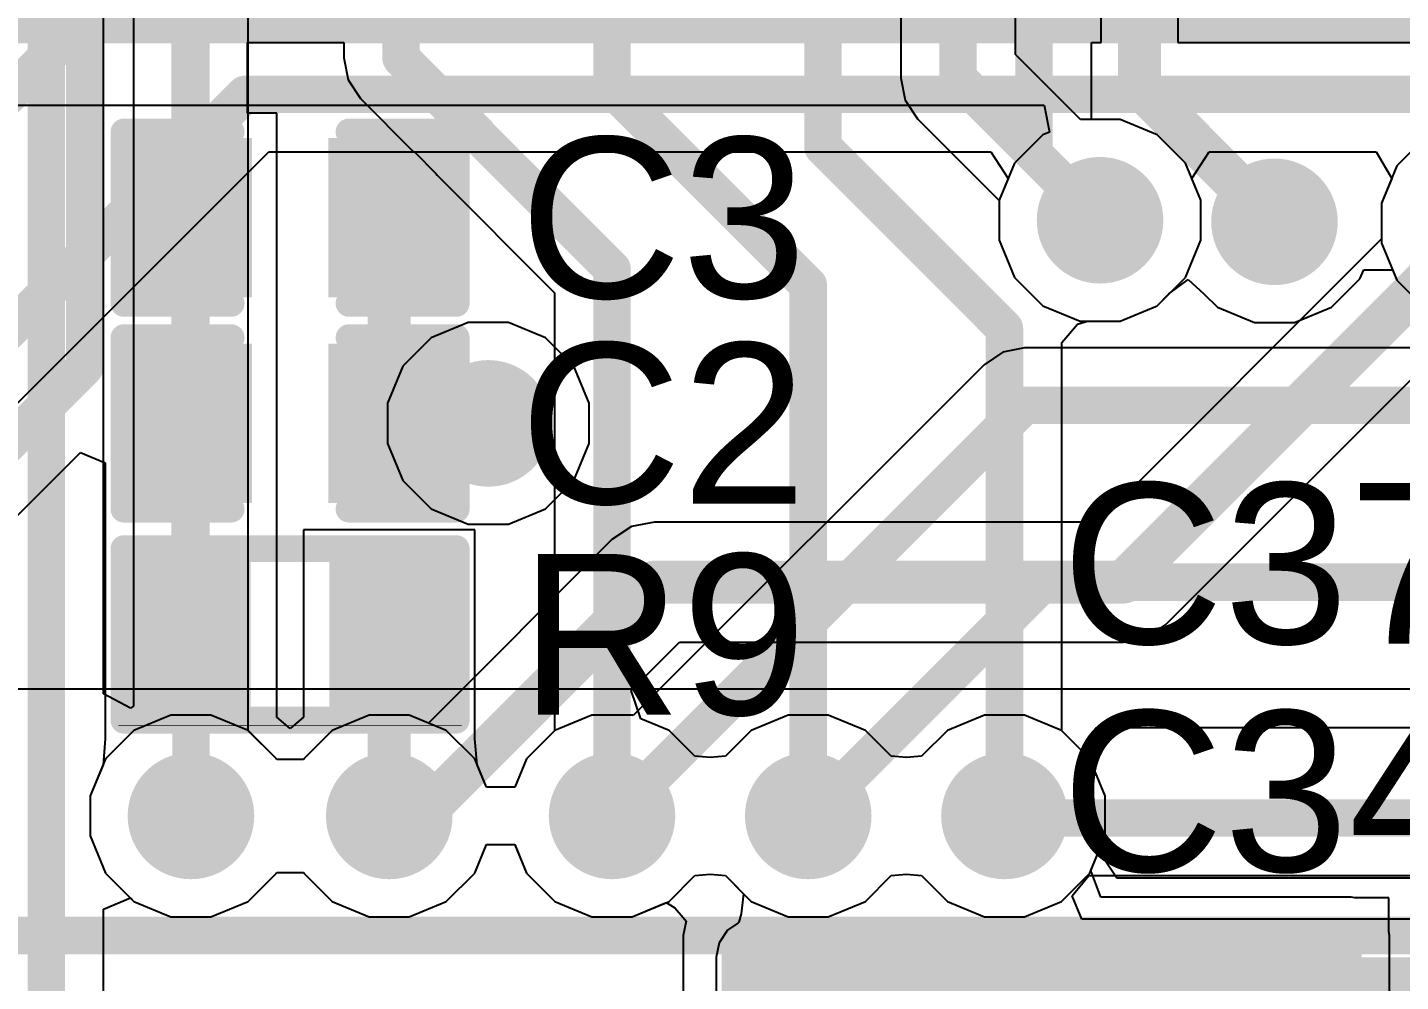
# Model space of a CAD drawing. Header units: inches. Extents: x -3 to 128, y -12 to 41.
# Drawn here: x 74.46 to 80.97, y 7.39 to 11.91 of the extents above; entities that cross this region are included whole.
import ezdxf

# ---------------------------------------------------------------- set-up
doc = ezdxf.new("R2010")
doc.units = ezdxf.units.IN
for name, color, linetype in [('Bottom Layer', 5, 'Continuous'), ('Layer 1', 16, 'Continuous'), ('Layer 2', 76, 'Continuous'), ('Top Layer', 1, 'Continuous'), ('Top Overlay', 2, 'Continuous'), ('Top Paste', 8, 'Continuous'), ('Top Solder', 216, 'Continuous'), ('Via Holes', 16, 'Continuous')]:
    doc.layers.add(name, color=color, linetype=linetype)
doc.styles.add('Arial', font='', dxfattribs={"height": 0.2})
doc.styles.get('Arial').set_extended_font_data('Arial')

msp = doc.modelspace()

# ---------------------------------------------------------------- hatches: boundary and pattern name
at = {"layer": 'Bottom Layer'}
h = msp.add_hatch(color=5, dxfattribs=at)
edge = h.paths.add_edge_path()
edge.add_arc((79.5432, 10.9979), 0.3, 0, 360)
h = msp.add_hatch(color=5, dxfattribs=at)
edge = h.paths.add_edge_path()
edge.add_arc((80.37, 10.9904), 0.3, 0, 360)
h = msp.add_hatch(color=5, dxfattribs=at)
edge = h.paths.add_edge_path()
edge.add_arc((76.6438, 10.0352), 0.3, 0, 360)
h = msp.add_hatch(color=5, dxfattribs=at)
edge = h.paths.add_edge_path()
edge.add_arc((75.2341, 8.175), 0.3, 0, 360)
h = msp.add_hatch(color=5, dxfattribs=at)
edge = h.paths.add_edge_path()
edge.add_arc((76.1739, 8.175), 0.3, 0, 360)
h = msp.add_hatch(color=5, dxfattribs=at)
edge = h.paths.add_edge_path()
edge.add_arc((77.23, 8.175), 0.3, 0, 360)
h = msp.add_hatch(color=5, dxfattribs=at)
edge = h.paths.add_edge_path()
edge.add_arc((78.16, 8.175), 0.3, 0, 360)
h = msp.add_hatch(color=5, dxfattribs=at)
edge = h.paths.add_edge_path()
edge.add_arc((79.09, 8.175), 0.3, 0, 360)
at = {"layer": 'Layer 1'}
h = msp.add_hatch(color=16, dxfattribs=at)
edge = h.paths.add_edge_path()
edge.add_arc((79.5432, 10.9979), 0.3, 0, 360)
h = msp.add_hatch(color=16, dxfattribs=at)
edge = h.paths.add_edge_path()
edge.add_arc((80.37, 10.9904), 0.3, 0, 360)
h = msp.add_hatch(color=16, dxfattribs=at)
edge = h.paths.add_edge_path()
edge.add_arc((76.6438, 10.0352), 0.3, 0, 360)
h = msp.add_hatch(color=16, dxfattribs=at)
edge = h.paths.add_edge_path()
edge.add_arc((75.2341, 8.175), 0.3, 0, 360)
h = msp.add_hatch(color=16, dxfattribs=at)
edge = h.paths.add_edge_path()
edge.add_arc((76.1739, 8.175), 0.3, 0, 360)
h = msp.add_hatch(color=16, dxfattribs=at)
edge = h.paths.add_edge_path()
edge.add_arc((77.23, 8.175), 0.3, 0, 360)
h = msp.add_hatch(color=16, dxfattribs=at)
edge = h.paths.add_edge_path()
edge.add_arc((78.16, 8.175), 0.3, 0, 360)
h = msp.add_hatch(color=16, dxfattribs=at)
edge = h.paths.add_edge_path()
edge.add_arc((79.09, 8.175), 0.3, 0, 360)
at = {"layer": 'Layer 2'}
h = msp.add_hatch(color=76, dxfattribs=at)
edge = h.paths.add_edge_path()
edge.add_arc((79.5432, 10.9979), 0.3, 0, 360)
h = msp.add_hatch(color=76, dxfattribs=at)
edge = h.paths.add_edge_path()
edge.add_arc((80.37, 10.9904), 0.3, 0, 360)
h = msp.add_hatch(color=76, dxfattribs=at)
edge = h.paths.add_edge_path()
edge.add_arc((76.6438, 10.0352), 0.3, 0, 360)
h = msp.add_hatch(color=76, dxfattribs=at)
edge = h.paths.add_edge_path()
edge.add_arc((75.2341, 8.175), 0.3, 0, 360)
h = msp.add_hatch(color=76, dxfattribs=at)
edge = h.paths.add_edge_path()
edge.add_arc((76.1739, 8.175), 0.3, 0, 360)
h = msp.add_hatch(color=76, dxfattribs=at)
edge = h.paths.add_edge_path()
edge.add_arc((77.23, 8.175), 0.3, 0, 360)
h = msp.add_hatch(color=76, dxfattribs=at)
edge = h.paths.add_edge_path()
edge.add_arc((78.16, 8.175), 0.3, 0, 360)
h = msp.add_hatch(color=76, dxfattribs=at)
edge = h.paths.add_edge_path()
edge.add_arc((79.09, 8.175), 0.3, 0, 360)
for points in [[(77.9057, 6.0571), (87.5504, 6.0571), (87.5504, 7.5049), (77.9057, 7.5049)], [(77.9057, -7.8917), (80.2235, -7.8917), (80.2235, 7.5049), (77.9057, 7.5049)]]:
    msp.add_hatch(color=76, dxfattribs=at).paths.add_polyline_path(points)
at = {"layer": 'Top Layer'}
for points in [[(75.0055, 10.6926), (75.0055, 11.3276), (75.4627, 11.3276), (75.4627, 10.6926)], [(75.9453, 10.6926), (75.9453, 11.3276), (76.4025, 11.3276), (76.4025, 10.6926)], [(75.0055, 9.7177), (75.0055, 10.3527), (75.4627, 10.3527), (75.4627, 9.7177)], [(75.9453, 9.7177), (75.9453, 10.3527), (76.4025, 10.3527), (76.4025, 9.7177)], [(75.0055, 8.7177), (75.0055, 9.3527), (75.4627, 9.3527), (75.4627, 8.7177)], [(75.9453, 8.7177), (75.9453, 9.3527), (76.4025, 9.3527), (76.4025, 8.7177)], [(77.7489, 6.2083), (80.734, 6.2083), (80.734, 7.6083), (77.7489, 7.6083)], [(78.934, 7.6083), (80.734, 7.6083), (80.734, 6.2083), (78.934, 6.2083)]]:
    msp.add_hatch(color=1, dxfattribs=at).paths.add_polyline_path(points)
h = msp.add_hatch(color=1, dxfattribs=at)
edge = h.paths.add_edge_path()
edge.add_arc((79.5432, 10.9979), 0.3, 0, 360)
h = msp.add_hatch(color=1, dxfattribs=at)
edge = h.paths.add_edge_path()
edge.add_arc((80.37, 10.9904), 0.3, 0, 360)
h = msp.add_hatch(color=1, dxfattribs=at)
edge = h.paths.add_edge_path()
edge.add_arc((76.6438, 10.0352), 0.3, 0, 360)
h = msp.add_hatch(color=1, dxfattribs=at)
edge = h.paths.add_edge_path()
edge.add_arc((75.2341, 8.175), 0.3, 0, 360)
h = msp.add_hatch(color=1, dxfattribs=at)
edge = h.paths.add_edge_path()
edge.add_arc((76.1739, 8.175), 0.3, 0, 360)
h = msp.add_hatch(color=1, dxfattribs=at)
edge = h.paths.add_edge_path()
edge.add_arc((77.23, 8.175), 0.3, 0, 360)
h = msp.add_hatch(color=1, dxfattribs=at)
edge = h.paths.add_edge_path()
edge.add_arc((78.16, 8.175), 0.3, 0, 360)
h = msp.add_hatch(color=1, dxfattribs=at)
edge = h.paths.add_edge_path()
edge.add_arc((79.09, 8.175), 0.3, 0, 360)
at = {"layer": 'Top Paste'}
for points in [[(75.0055, 10.6926), (75.0055, 11.3276), (75.4627, 11.3276), (75.4627, 10.6926)], [(75.9453, 10.6926), (75.9453, 11.3276), (76.4025, 11.3276), (76.4025, 10.6926)], [(75.0055, 9.7177), (75.0055, 10.3527), (75.4627, 10.3527), (75.4627, 9.7177)], [(75.9453, 9.7177), (75.9453, 10.3527), (76.4025, 10.3527), (76.4025, 9.7177)], [(75.0055, 8.7177), (75.0055, 9.3527), (75.4627, 9.3527), (75.4627, 8.7177)], [(75.9453, 8.7177), (75.9453, 9.3527), (76.4025, 9.3527), (76.4025, 8.7177)], [(78.934, 7.6083), (80.734, 7.6083), (80.734, 6.2083), (78.934, 6.2083)]]:
    msp.add_hatch(color=8, dxfattribs=at).paths.add_polyline_path(points)
at = {"layer": 'Top Solder'}
for points in [[(74.9455, 10.6326), (74.9455, 11.3876), (75.5227, 11.3876), (75.5227, 10.6326)], [(75.8853, 10.6326), (75.8853, 11.3876), (76.4625, 11.3876), (76.4625, 10.6326)], [(74.9455, 9.6577), (74.9455, 10.4127), (75.5227, 10.4127), (75.5227, 9.6577)], [(75.8853, 9.6577), (75.8853, 10.4127), (76.4625, 10.4127), (76.4625, 9.6577)], [(74.9505, 8.6627), (74.9505, 9.4077), (75.5177, 9.4077), (75.5177, 8.6627)], [(75.8903, 8.6627), (75.8903, 9.4077), (76.4575, 9.4077), (76.4575, 8.6627)], [(78.884, 7.6583), (80.784, 7.6583), (80.784, 6.1583), (78.884, 6.1583)]]:
    msp.add_hatch(color=216, dxfattribs=at).paths.add_polyline_path(points)
at = {"layer": 'Via Holes'}
h = msp.add_hatch(color=7, dxfattribs=at)
edge = h.paths.add_edge_path()
edge.add_arc((79.5432, 10.9979), 0.15, 0, 360)
h = msp.add_hatch(color=7, dxfattribs=at)
edge = h.paths.add_edge_path()
edge.add_arc((80.37, 10.9904), 0.15, 0, 360)
h = msp.add_hatch(color=7, dxfattribs=at)
edge = h.paths.add_edge_path()
edge.add_arc((76.6438, 10.0352), 0.15, 0, 360)
h = msp.add_hatch(color=7, dxfattribs=at)
edge = h.paths.add_edge_path()
edge.add_arc((75.2341, 8.175), 0.15, 0, 360)
h = msp.add_hatch(color=7, dxfattribs=at)
edge = h.paths.add_edge_path()
edge.add_arc((76.1739, 8.175), 0.15, 0, 360)
h = msp.add_hatch(color=7, dxfattribs=at)
edge = h.paths.add_edge_path()
edge.add_arc((77.23, 8.175), 0.15, 0, 360)
h = msp.add_hatch(color=7, dxfattribs=at)
edge = h.paths.add_edge_path()
edge.add_arc((78.16, 8.175), 0.15, 0, 360)
h = msp.add_hatch(color=7, dxfattribs=at)
edge = h.paths.add_edge_path()
edge.add_arc((79.09, 8.175), 0.15, 0, 360)

# ---------------------------------------------------------------- linework, layer by layer
at = {"layer": 'Bottom Layer'}
for p, q in [((74.8202, 8.753), (74.8202, 20.1939)), ((74.9622, 16.0631), (74.9622, 8.6951)), ((75.506, 8.5788), (75.506, 15.9505)), ((78.5982, 15.1245), (78.5982, 11.6709)), ((79.1421, 11.7836), (79.1421, 15.0119)), ((79.45, 11.4757), (79.1421, 11.7836)), ((78.5982, 11.6709), (78.6189, 11.5669)), ((78.6189, 11.5669), (78.6779, 11.4786)), ((78.6779, 11.4786), (79.0654, 11.0911)), ((79.6383, 11.4757), (79.45, 11.4757)), ((79.8139, 11.4029), (79.6383, 11.4757)), ((79.9483, 11.2685), (79.8139, 11.4029)), ((81.0848, 11.3894), (80.9504, 11.255)), ((80.021, 11.0929), (79.9483, 11.2685)), ((80.9504, 11.255), (80.8777, 11.0794)), ((79.0654, 11.0911), (79.0654, 10.9028)), ((80.021, 10.9028), (80.021, 11.0929)), ((80.8777, 11.0794), (80.8777, 10.9095)), ((79.0654, 10.9028), (79.1382, 10.7272)), ((80.8777, 10.9095), (79.5361, 9.5678)), ((79.9483, 10.7272), (80.021, 10.9028)), ((79.1382, 10.7272), (79.2726, 10.5928)), ((79.8139, 10.5928), (79.9483, 10.7272)), ((79.2726, 10.5928), (79.4482, 10.5201)), ((79.6383, 10.5201), (79.8139, 10.5928)), ((79.4482, 10.5201), (79.6383, 10.5201)), ((79.8555, 9.0815), (81.2806, 10.5066)), ((77.4311, 9.5678), (77.3221, 9.5461)), ((79.5361, 9.5678), (77.4311, 9.5678)), ((77.3221, 9.5461), (77.2296, 9.4844)), ((77.2296, 9.4844), (76.3602, 8.615)), ((77.2296, 9.4844), (77.2296, 9.4844)), ((79.7631, 9.0198), (79.8555, 9.0815)), ((77.3211, 8.7701), (77.5491, 8.9981)), ((77.5491, 8.9981), (79.654, 8.9981)), ((79.654, 8.9981), (79.6541, 8.9981)), ((79.6541, 8.9981), (79.7631, 9.0198)), ((74.9472, 8.6851), (74.8202, 8.753)), ((77.3663, 8.6357), (77.3211, 8.7701)), ((74.9622, 8.6951), (74.9472, 8.6851)), ((76.0789, 8.6528), (75.9032, 8.58)), ((76.2689, 8.6528), (76.0789, 8.6528)), ((76.3602, 8.615), (76.2689, 8.6528)), ((77.5007, 8.58), (77.3663, 8.6357)), ((78.065, 8.6528), (77.8894, 8.58)), ((78.2551, 8.6528), (78.065, 8.6528)), ((78.4307, 8.58), (78.2551, 8.6528)), ((78.995, 8.6528), (78.8194, 8.58)), ((79.1851, 8.6528), (78.995, 8.6528)), ((79.3607, 8.58), (79.1851, 8.6528)), ((75.6392, 8.4456), (75.506, 8.5788)), ((75.9032, 8.58), (75.7688, 8.4456)), ((77.6226, 8.4581), (77.5007, 8.58)), ((77.8894, 8.58), (77.7674, 8.4581)), ((78.5526, 8.4581), (78.4307, 8.58)), ((78.8194, 8.58), (78.6974, 8.4581)), ((79.4951, 8.4456), (79.3607, 8.58)), ((75.6405, 8.4424), (75.6392, 8.4456)), ((75.7675, 8.4424), (75.6405, 8.4424)), ((75.7688, 8.4456), (75.7675, 8.4424)), ((77.695, 8.4513), (77.6226, 8.4581)), ((77.7674, 8.4581), (77.695, 8.4513)), ((78.625, 8.4513), (78.5526, 8.4581)), ((78.6974, 8.4581), (78.625, 8.4513)), ((79.5678, 8.27), (79.4951, 8.4456)), ((79.5678, 8.0799), (79.5678, 8.27)), ((79.4951, 7.9043), (79.5678, 8.0799)), ((76.579, 7.9043), (76.6349, 8.0394)), ((76.6349, 8.0394), (76.768, 8.0394)), ((76.768, 8.0394), (76.7693, 8.0387)), ((76.7693, 8.0387), (76.825, 7.9043)), ((75.5047, 7.7699), (75.6392, 7.9043)), ((75.6392, 7.9043), (75.6405, 7.9076)), ((75.6405, 7.9076), (75.7675, 7.9076)), ((75.7675, 7.9076), (75.7688, 7.9043)), ((75.7688, 7.9043), (75.9032, 7.7699)), ((76.4445, 7.7699), (76.579, 7.9043)), ((76.825, 7.9043), (76.9594, 7.7699)), ((77.5007, 7.7699), (77.6226, 7.8919)), ((77.6226, 7.8919), (77.695, 7.8987)), ((77.695, 7.8987), (77.7674, 7.8919)), ((77.7674, 7.8919), (77.8894, 7.7699)), ((78.4307, 7.7699), (78.5526, 7.8919)), ((78.5526, 7.8919), (78.625, 7.8987)), ((78.625, 7.8987), (78.6974, 7.8919)), ((78.6974, 7.8919), (78.8194, 7.7699)), ((79.3607, 7.7699), (79.4951, 7.9043)), ((74.8202, 7.7335), (74.9472, 7.7861)), ((74.9472, 7.7861), (74.9634, 7.7699)), ((74.9634, 7.7699), (75.1391, 7.6972)), ((75.3291, 7.6972), (75.5047, 7.7699)), ((75.9032, 7.7699), (76.0789, 7.6972)), ((76.2689, 7.6972), (76.4445, 7.7699)), ((76.9594, 7.7699), (77.135, 7.6972)), ((77.3251, 7.6972), (77.5007, 7.7699)), ((77.8894, 7.7699), (78.065, 7.6972)), ((78.2551, 7.6972), (78.4307, 7.7699)), ((78.8194, 7.7699), (78.995, 7.6972)), ((79.1851, 7.6972), (79.3607, 7.7699)), ((74.8202, 5.7126), (74.8202, 7.7335)), ((75.1391, 7.6972), (75.3291, 7.6972)), ((76.0789, 7.6972), (76.2689, 7.6972)), ((77.135, 7.6972), (77.3251, 7.6972)), ((78.065, 7.6972), (78.2551, 7.6972)), ((78.995, 7.6972), (79.1851, 7.6972))]:
    msp.add_line(p, q, dxfattribs=at)
for points in [[(74.5483, 5.5999, 0.1778, 0.1778, 0), (74.5483, 20.3065, 0.1778, 0.1778, 0)], [(75.2341, 8.0258, 0.1778, 0.1778, 0), (75.2341, 16.0631, 0.1778, 0.1778, 0)], [(78.8702, 11.6709, 0.1778, 0.1778, 0), (78.8702, 15.1245, 0.1778, 0.1778, 0)], [(78.8702, 11.6709, 0.1778, 0.1778, 0), (79.5432, 10.9979, 0.1778, 0.1778, 0)], [(79.6541, 9.2829, 0.2032, 0.2032, 0), (81.3555, 10.9844, 0.2032, 0.2032, 0)], [(76.1739, 8.0258, 0.2032, 0.2032, 0), (77.4311, 9.2829, 0.2032, 0.2032, 0)], [(77.4311, 9.2829, 0.2032, 0.2032, 0), (79.6541, 9.2829, 0.2032, 0.2032, 0)]]:
    msp.add_lwpolyline(points, format="xyseb", dxfattribs=at)
for points in [[(78.8257, 11.6709, 0.0889, 0.0889, 1), (78.9146, 11.6709, 0.0889, 0.0889, 1)], [(78.8257, 11.6709, 0.0889, 0.0889, 1), (78.9146, 11.6709, 0.0889, 0.0889, 1)], [(79.4988, 10.9979, 0.0889, 0.0889, 1), (79.5877, 10.9979, 0.0889, 0.0889, 1)], [(77.3803, 9.2829, 0.1016, 0.1016, 1), (77.4819, 9.2829, 0.1016, 0.1016, 1)], [(77.3803, 9.2829, 0.1016, 0.1016, 1), (77.4819, 9.2829, 0.1016, 0.1016, 1)], [(79.6033, 9.2829, 0.1016, 0.1016, 1), (79.7049, 9.2829, 0.1016, 0.1016, 1)], [(79.6033, 9.2829, 0.1016, 0.1016, 1), (79.7049, 9.2829, 0.1016, 0.1016, 1)], [(75.1896, 8.0258, 0.0889, 0.0889, 1), (75.2785, 8.0258, 0.0889, 0.0889, 1)], [(76.1231, 8.0258, 0.1016, 0.1016, 1), (76.2247, 8.0258, 0.1016, 0.1016, 1)]]:
    msp.add_lwpolyline(points, format="xyseb", close=True, dxfattribs=at)
at = {"layer": 'Layer 1'}
for p, q in [((70.0906, 11.5429), (79.2787, 11.5429)), ((79.2787, 11.5429), (79.304, 11.4159)), ((79.2726, 11.4029), (79.1382, 11.2685)), ((79.304, 11.4159), (79.2726, 11.4029)), ((79.1382, 11.2685), (79.0654, 11.0929)), ((79.0654, 11.0929), (79.0654, 10.9028)), ((79.0654, 10.9028), (79.1382, 10.7272)), ((80.7751, 10.7198), (80.7928, 10.7625)), ((80.7928, 10.7625), (80.9302, 10.7625)), ((80.9302, 10.7625), (80.9504, 10.7137)), ((79.1382, 10.7272), (79.2726, 10.5928)), ((79.87, 10.6489), (79.9604, 10.7164)), ((79.9604, 10.7164), (80.0359, 10.6489)), ((80.6407, 10.5854), (80.7751, 10.7198)), ((80.9504, 10.7137), (81.0848, 10.5793)), ((79.8139, 10.5928), (79.87, 10.6489)), ((80.0359, 10.6489), (80.0994, 10.5854)), ((79.2726, 10.5928), (79.4482, 10.5201)), ((79.6383, 10.5201), (79.8139, 10.5928)), ((80.0994, 10.5854), (80.275, 10.5126)), ((80.4651, 10.5126), (80.6407, 10.5854)), ((76.5488, 10.513), (76.3731, 10.4403)), ((76.7388, 10.513), (76.5488, 10.513)), ((76.9144, 10.4403), (76.7388, 10.513)), ((79.4482, 10.5201), (79.6383, 10.5201)), ((80.275, 10.5126), (80.4651, 10.5126)), ((76.3731, 10.4403), (76.2387, 10.3059)), ((77.0489, 10.3059), (76.9144, 10.4403)), ((76.2387, 10.3059), (76.166, 10.1303)), ((77.1216, 10.1303), (77.0489, 10.3059)), ((76.166, 10.1303), (76.166, 9.9402)), ((77.1216, 9.9402), (77.1216, 10.1303)), ((76.166, 9.9402), (76.2387, 9.7646)), ((77.0489, 9.7646), (77.1216, 9.9402)), ((76.2387, 9.7646), (76.3731, 9.6302)), ((76.9144, 9.6302), (77.0489, 9.7646)), ((76.3731, 9.6302), (76.5488, 9.5574)), ((76.7388, 9.5574), (76.9144, 9.6302)), ((76.5488, 9.5574), (76.7388, 9.5574)), ((92.1626, 8.7749), (69.6771, 8.7749)), ((79.474, 8.4667), (79.5266, 8.5937)), ((79.5266, 8.5937), (92.1626, 8.5937)), ((79.4951, 8.4456), (79.474, 8.4667)), ((79.5678, 8.27), (79.4951, 8.4456)), ((79.5678, 8.0799), (79.5678, 8.27)), ((79.5377, 8.0072), (79.5678, 8.0799)), ((79.6225, 7.8802), (79.5377, 8.0072)), ((98.5233, 7.8802), (79.6225, 7.8802))]:
    msp.add_line(p, q, dxfattribs=at)
for points in [[(66.4598, 11.9245, 0.1778, 0.1778, 0), (101.0599, 11.9245, 0.1778, 0.1778, 0)], [(73.2541, 7.6083, 0.1778, 0.1778, 0), (74.8502, 7.6083, 0.1778, 0.1778, 0)], [(74.8502, 7.6083, 0.1778, 0.1778, 0), (75.618, 7.6083, 0.1778, 0.1778, 0)], [(75.618, 7.6083, 0.1778, 0.1778, 0), (75.79, 7.6083, 0.1778, 0.1778, 0)], [(75.79, 7.6083, 0.1778, 0.1778, 0), (76.5578, 7.6083, 0.1778, 0.1778, 0)], [(76.5578, 7.6083, 0.1778, 0.1778, 0), (98.6359, 7.6083, 0.1778, 0.1778, 0)]]:
    msp.add_lwpolyline(points, format="xyseb", dxfattribs=at)
for points in [[(74.8057, 7.6083, 0.0889, 0.0889, 1), (74.8946, 7.6083, 0.0889, 0.0889, 1)], [(74.8057, 7.6083, 0.0889, 0.0889, 1), (74.8946, 7.6083, 0.0889, 0.0889, 1)], [(75.5736, 7.6083, 0.0889, 0.0889, 1), (75.6625, 7.6083, 0.0889, 0.0889, 1)], [(75.5736, 7.6083, 0.0889, 0.0889, 1), (75.6625, 7.6083, 0.0889, 0.0889, 1)], [(75.7455, 7.6083, 0.0889, 0.0889, 1), (75.8344, 7.6083, 0.0889, 0.0889, 1)], [(75.7455, 7.6083, 0.0889, 0.0889, 1), (75.8344, 7.6083, 0.0889, 0.0889, 1)], [(76.5134, 7.6083, 0.0889, 0.0889, 1), (76.6023, 7.6083, 0.0889, 0.0889, 1)], [(76.5134, 7.6083, 0.0889, 0.0889, 1), (76.6023, 7.6083, 0.0889, 0.0889, 1)]]:
    msp.add_lwpolyline(points, format="xyseb", close=True, dxfattribs=at)
at = {"layer": 'Layer 2'}
for p, q in [((74.1421, 9.8612), (75.6033, 11.3224)), ((75.6033, 11.3224), (79.0261, 11.3224)), ((79.0261, 11.3224), (79.1079, 11.1954)), ((79.9786, 11.1954), (80.0603, 11.3224)), ((80.0603, 11.3224), (80.8519, 11.3224)), ((80.8519, 11.3224), (80.9257, 11.1954)), ((79.1079, 11.1954), (79.0654, 11.0929)), ((80.021, 11.0929), (79.9786, 11.1954)), ((80.9257, 11.1954), (80.8777, 11.0794)), ((79.0654, 11.0929), (79.0654, 10.9028)), ((80.021, 10.9028), (80.021, 11.0929)), ((80.8777, 11.0794), (80.8777, 10.8893)), ((79.0654, 10.9028), (79.1382, 10.7272)), ((79.9483, 10.7272), (80.021, 10.9028)), ((80.8777, 10.8893), (80.9504, 10.7137)), ((79.1382, 10.7272), (79.2726, 10.5928)), ((79.8139, 10.5928), (79.9483, 10.7272)), ((80.9504, 10.7137), (81.0848, 10.5793)), ((79.2726, 10.5928), (79.4482, 10.5201)), ((79.6383, 10.5201), (79.8139, 10.5928)), ((79.4482, 10.5201), (79.6383, 10.5201)), ((79.0818, 10.3724), (78.9935, 10.3134)), ((79.1858, 10.3931), (79.0818, 10.3724)), ((81.2026, 10.3931), (79.1858, 10.3931)), ((79.1858, 10.3931), (79.1858, 10.3931)), ((78.9935, 10.3134), (77.3306, 8.6505)), ((78.9935, 10.3134), (78.9935, 10.3134)), ((75.1391, 8.6528), (74.9634, 8.58)), ((75.3291, 8.6528), (75.1391, 8.6528)), ((75.5047, 8.58), (75.3291, 8.6528)), ((76.0789, 8.6528), (75.9032, 8.58)), ((76.2689, 8.6528), (76.0789, 8.6528)), ((76.4445, 8.58), (76.2689, 8.6528)), ((77.135, 8.6528), (76.9594, 8.58)), ((77.3251, 8.6528), (77.135, 8.6528)), ((77.3306, 8.6505), (77.3251, 8.6528)), ((74.9634, 8.58), (74.829, 8.4456)), ((75.6392, 8.4456), (75.5047, 8.58)), ((75.9032, 8.58), (75.7688, 8.4456)), ((76.579, 8.4456), (76.4445, 8.58)), ((76.9594, 8.58), (76.825, 8.4456)), ((74.829, 8.4456), (74.7563, 8.27)), ((75.6405, 8.4424), (75.6392, 8.4456)), ((75.7675, 8.4424), (75.6405, 8.4424)), ((75.7688, 8.4456), (75.7675, 8.4424)), ((76.6349, 8.3106), (76.579, 8.4456)), ((76.825, 8.4456), (76.769, 8.3106)), ((74.7563, 8.27), (74.7563, 8.0799)), ((76.769, 8.3106), (76.6349, 8.3106)), ((74.7563, 8.0799), (74.829, 7.9043)), ((76.579, 7.9043), (76.6349, 8.0394)), ((76.6349, 8.0394), (76.769, 8.0394)), ((76.769, 8.0394), (76.825, 7.9043)), ((74.829, 7.9043), (74.9634, 7.7699)), ((75.5047, 7.7699), (75.6392, 7.9043)), ((75.6392, 7.9043), (75.6405, 7.9076)), ((75.6405, 7.9076), (75.7675, 7.9076)), ((75.7675, 7.9076), (75.7688, 7.9043)), ((75.7688, 7.9043), (75.9032, 7.7699)), ((76.4445, 7.7699), (76.579, 7.9043)), ((76.825, 7.9043), (76.9594, 7.7699)), ((77.5007, 7.7699), (77.6226, 7.8919)), ((77.6226, 7.8919), (77.695, 7.8987)), ((77.695, 7.8987), (77.7674, 7.8919)), ((77.7674, 7.8919), (77.8539, 7.8054)), ((79.4108, 7.7968), (79.4897, 7.8934)), ((79.4897, 7.8934), (88.8209, 7.8934)), ((74.9634, 7.7699), (75.1391, 7.6972)), ((75.3291, 7.6972), (75.5047, 7.7699)), ((75.9032, 7.7699), (76.0789, 7.6972)), ((76.2689, 7.6972), (76.4445, 7.7699)), ((76.9594, 7.7699), (77.135, 7.6972)), ((77.3251, 7.6972), (77.5007, 7.7699)), ((77.8539, 7.8054), (77.8414, 7.7108)), ((79.4566, 7.6862), (79.4108, 7.7968)), ((75.1391, 7.6972), (75.3291, 7.6972)), ((76.0789, 7.6972), (76.2689, 7.6972)), ((77.135, 7.6972), (77.3251, 7.6972)), ((77.8414, 7.7108), (77.8305, 7.672)), ((87.5504, 7.6862), (79.4566, 7.6862)), ((77.7775, 7.6331), (77.7382, 7.5743)), ((77.8271, 7.6663), (77.7775, 7.6331)), ((77.8305, 7.672), (77.8271, 7.6663)), ((77.7382, 7.5743), (77.7244, 7.5049)), ((77.7244, 7.5049), (77.7244, 6.0571))]:
    msp.add_line(p, q, dxfattribs=at)
for points in [[(72.9403, 10.1609, 0.1778, 0.1778, 0), (74.9873, 12.2079, 0.1778, 0.1778, 0)], [(73.8702, 9.9739, 0.1778, 0.1778, 0), (75.4906, 11.5943, 0.1778, 0.1778, 0)], [(75.4906, 11.5943, 0.1778, 0.1778, 0), (90.1949, 11.5943, 0.1778, 0.1778, 0)], [(77.2397, 8.175, 0.1778, 0.1778, 0), (79.1858, 10.1211, 0.1778, 0.1778, 0)], [(79.1858, 10.1211, 0.1778, 0.1778, 0), (88.6453, 10.1211, 0.1778, 0.1778, 0)], [(78.1696, 8.175, 0.1778, 0.1778, 0), (79.2776, 9.2829, 0.1778, 0.1778, 0)], [(79.2776, 9.2829, 0.1778, 0.1778, 0), (86.1191, 9.2829, 0.1778, 0.1778, 0)], [(77.23, 8.175, 0.1778, 0.1778, 0), (77.2397, 8.175, 0.1778, 0.1778, 0)], [(78.16, 8.175, 0.1778, 0.1778, 0), (78.1696, 8.175, 0.1778, 0.1778, 0)], [(79.09, 8.175, 0.1778, 0.1778, 0), (79.0996, 8.1653, 0.1778, 0.1778, 0)], [(79.0996, 8.1653, 0.1778, 0.1778, 0), (88.6453, 8.1653, 0.1778, 0.1778, 0)]]:
    msp.add_lwpolyline(points, format="xyseb", dxfattribs=at)
for points in [[(75.4462, 11.5943, 0.0889, 0.0889, 1), (75.5351, 11.5943, 0.0889, 0.0889, 1)], [(75.4462, 11.5943, 0.0889, 0.0889, 1), (75.5351, 11.5943, 0.0889, 0.0889, 1)], [(79.1414, 10.1211, 0.0889, 0.0889, 1), (79.2303, 10.1211, 0.0889, 0.0889, 1)], [(79.1414, 10.1211, 0.0889, 0.0889, 1), (79.2303, 10.1211, 0.0889, 0.0889, 1)], [(79.2332, 9.2829, 0.0889, 0.0889, 1), (79.3221, 9.2829, 0.0889, 0.0889, 1)], [(79.2332, 9.2829, 0.0889, 0.0889, 1), (79.3221, 9.2829, 0.0889, 0.0889, 1)], [(77.1856, 8.175, 0.0889, 0.0889, 1), (77.2745, 8.175, 0.0889, 0.0889, 1)], [(77.1952, 8.175, 0.0889, 0.0889, 1), (77.2841, 8.175, 0.0889, 0.0889, 1)], [(77.1952, 8.175, 0.0889, 0.0889, 1), (77.2841, 8.175, 0.0889, 0.0889, 1)], [(78.1156, 8.175, 0.0889, 0.0889, 1), (78.2045, 8.175, 0.0889, 0.0889, 1)], [(78.1252, 8.175, 0.0889, 0.0889, 1), (78.2141, 8.175, 0.0889, 0.0889, 1)], [(78.1252, 8.175, 0.0889, 0.0889, 1), (78.2141, 8.175, 0.0889, 0.0889, 1)], [(79.0456, 8.175, 0.0889, 0.0889, 1), (79.1345, 8.175, 0.0889, 0.0889, 1)], [(79.0552, 8.1653, 0.0889, 0.0889, 1), (79.1441, 8.1653, 0.0889, 0.0889, 1)], [(79.0552, 8.1653, 0.0889, 0.0889, 1), (79.1441, 8.1653, 0.0889, 0.0889, 1)]]:
    msp.add_lwpolyline(points, format="xyseb", close=True, dxfattribs=at)
at = {"layer": 'Top Layer'}
for p, q in [((79.5478, 11.8402), (79.5478, 13.8958)), ((79.9122, 13.8938), (79.9122, 11.8402)), ((75.502, 11.5054), (75.502, 11.8402)), ((75.502, 11.8402), (75.5478, 11.8402)), ((75.5478, 11.8402), (75.5478, 11.8402)), ((75.5478, 11.8402), (75.9122, 11.8402)), ((75.9122, 11.8402), (75.9122, 11.8402)), ((75.9122, 11.8402), (75.9581, 11.8402)), ((75.9581, 11.8402), (75.9581, 11.7668)), ((79.5019, 11.4757), (79.5019, 11.8402)), ((79.5019, 11.8402), (79.5478, 11.8402)), ((79.9122, 11.8402), (80.4123, 11.8402)), ((80.4123, 11.8402), (80.4123, 11.8402)), ((80.4123, 11.8402), (81.048, 11.8402)), ((75.9581, 11.7668), (75.9788, 11.6627)), ((75.9788, 11.6627), (76.0377, 11.5745)), ((76.0377, 11.5745), (76.2864, 11.3259)), ((75.6405, 11.5054), (75.502, 11.5054)), ((75.6405, 10.5148), (75.6405, 11.5054)), ((79.6383, 11.4757), (79.5019, 11.4757)), ((79.8139, 11.4029), (79.6383, 11.4757)), ((79.9483, 11.2685), (79.8139, 11.4029)), ((76.2864, 11.3259), (76.2946, 11.3204)), ((81.0848, 11.3894), (80.9504, 11.255)), ((76.2946, 11.3204), (76.3953, 11.2197)), ((80.021, 11.0929), (79.9483, 11.2685)), ((76.3953, 11.2197), (76.4007, 11.2116)), ((76.4007, 11.2116), (76.9581, 10.6542)), ((80.9504, 11.255), (80.8777, 11.0794)), ((80.021, 10.9028), (80.021, 11.0929)), ((80.8777, 11.0794), (80.8777, 10.8893)), ((79.9483, 10.7272), (80.021, 10.9028)), ((80.8777, 10.8893), (80.9504, 10.7137)), ((79.8139, 10.5928), (79.9483, 10.7272)), ((80.9504, 10.7137), (81.0848, 10.5793)), ((76.9581, 10.6542), (76.9581, 8.5788)), ((79.6383, 10.5201), (79.8139, 10.5928)), ((75.6405, 9.5399), (75.6405, 10.5148)), ((79.3619, 10.4183), (79.4364, 10.5061)), ((79.4364, 10.5061), (79.4844, 10.5201)), ((79.4844, 10.5201), (79.6383, 10.5201)), ((79.3619, 8.5788), (79.3619, 10.4183)), ((74.348, 9.5349), (74.7104, 9.8973)), ((74.7104, 9.8973), (74.8277, 9.8487)), ((74.8277, 9.8487), (74.8277, 9.5399)), ((74.8277, 9.5399), (74.8277, 9.5399)), ((74.8277, 9.5399), (74.8277, 9.5305)), ((74.8277, 9.5305), (74.8277, 9.5305)), ((74.8277, 9.5305), (74.8277, 8.5399)), ((75.6405, 9.5305), (75.6405, 9.5399)), ((75.6405, 9.5399), (75.6405, 9.5399)), ((75.6405, 8.6425), (75.6405, 9.5305)), ((75.6405, 9.5305), (75.6405, 9.5305)), ((76.5803, 9.5305), (75.7675, 9.5305)), ((75.7675, 9.5305), (75.7675, 8.6425)), ((76.5803, 8.5399), (76.5803, 9.5305)), ((75.705, 8.5893), (75.6405, 8.6425)), ((75.7675, 8.6425), (75.705, 8.5893)), ((74.8277, 8.5399), (74.8173, 8.4173)), ((74.8277, 8.5399), (74.8277, 8.5399)), ((76.5907, 8.4173), (76.5803, 8.5399)), ((76.5803, 8.5399), (76.5803, 8.5399)), ((76.5803, 8.5399), (76.5803, 8.5399)), ((76.9581, 8.5788), (76.825, 8.4456)), ((79.4951, 8.4456), (79.3619, 8.5788)), ((74.8173, 8.4173), (74.7563, 8.27)), ((76.6349, 8.3106), (76.5907, 8.4173)), ((76.825, 8.4456), (76.769, 8.3106)), ((79.5678, 8.27), (79.4951, 8.4456)), ((74.7563, 8.27), (74.7563, 8.0799)), ((76.769, 8.3106), (76.6349, 8.3106)), ((79.5678, 8.0799), (79.5678, 8.27)), ((74.7563, 8.0799), (74.829, 7.9043)), ((79.5001, 7.9166), (79.5678, 8.0799)), ((76.579, 7.9043), (76.6349, 8.0394)), ((76.6349, 8.0394), (76.769, 8.0394)), ((76.769, 8.0394), (76.825, 7.9043)), ((74.829, 7.9043), (74.9634, 7.7699)), ((75.5047, 7.7699), (75.6392, 7.9043)), ((75.6392, 7.9043), (75.6405, 7.9076)), ((75.6405, 7.9076), (75.7675, 7.9076)), ((75.7675, 7.9076), (75.7688, 7.9043)), ((75.7688, 7.9043), (75.9032, 7.7699)), ((76.4445, 7.7699), (76.579, 7.9043)), ((76.825, 7.9043), (76.9594, 7.7699)), ((79.5462, 7.7896), (79.5001, 7.9166)), ((74.9634, 7.7699), (75.1391, 7.6972)), ((75.3291, 7.6972), (75.5047, 7.7699)), ((75.9032, 7.7699), (76.0789, 7.6972)), ((76.2689, 7.6972), (76.4445, 7.7699)), ((76.9594, 7.7699), (77.135, 7.6972)), ((77.3251, 7.6972), (77.4863, 7.764)), ((77.4863, 7.764), (77.5272, 7.7395)), ((80.734, 7.7896), (79.5462, 7.7896)), ((80.7515, 7.7861), (80.734, 7.7896)), ((80.9118, 7.7861), (80.7515, 7.7861)), ((80.9118, 7.6258), (80.9118, 7.7861)), ((75.1391, 7.6972), (75.3291, 7.6972)), ((76.0789, 7.6972), (76.2689, 7.6972)), ((77.135, 7.6972), (77.3251, 7.6972)), ((77.5272, 7.7395), (77.5673, 7.6938)), ((77.5673, 7.6938), (77.5811, 7.6762)), ((77.5811, 7.6762), (77.5676, 7.6083)), ((80.9153, 7.6083), (80.9118, 7.6258)), ((77.5676, 7.6083), (77.5676, 6.2083)), ((80.9153, 6.2083), (80.9153, 7.6083))]:
    msp.add_line(p, q, dxfattribs=at)
for points in [[(74.7302, 10.3016, 0.1778, 0.1778, 0), (74.7302, 12.868, 0.1778, 0.1778, 0)], [(75.23, 9.0352, 0.1778, 0.1778, 0), (75.23, 12.868, 0.1778, 0.1778, 0)], [(76.23, 11.7668, 0.1778, 0.1778, 0), (76.23, 12.868, 0.1778, 0.1778, 0)], [(77.23, 11.6204, 0.1778, 0.1778, 0), (77.23, 12.868, 0.1778, 0.1778, 0)], [(78.23, 11.3445, 0.1778, 0.1778, 0), (78.23, 12.868, 0.1778, 0.1778, 0)], [(79.23, 11.3111, 0.1778, 0.1778, 0), (79.23, 12.868, 0.1778, 0.1778, 0)], [(79.7302, 11.6303, 0.2032, 0.2032, 0), (79.7302, 12.868, 0.2032, 0.2032, 0)], [(76.23, 11.7668, 0.1778, 0.1778, 0), (76.4787, 11.5181, 0.1778, 0.1778, 0)], [(79.7302, 11.6303, 0.2032, 0.2032, 0), (80.37, 10.9904, 0.2032, 0.2032, 0)], [(77.23, 11.6204, 0.1778, 0.1778, 0), (78.16, 10.6904, 0.1778, 0.1778, 0)], [(76.4787, 11.5181, 0.1778, 0.1778, 0), (76.4814, 11.5181, 0.1778, 0.1778, 0)], [(76.4814, 11.5181, 0.1778, 0.1778, 0), (76.593, 11.4065, 0.1778, 0.1778, 0)], [(76.593, 11.4038, 0.1778, 0.1778, 0), (76.593, 11.4065, 0.1778, 0.1778, 0)], [(76.593, 11.4038, 0.1778, 0.1778, 0), (77.23, 10.7668, 0.1778, 0.1778, 0)], [(78.23, 11.3445, 0.1778, 0.1778, 0), (79.09, 10.4845, 0.1778, 0.1778, 0)], [(79.23, 11.3111, 0.1778, 0.1778, 0), (79.5432, 10.9979, 0.1778, 0.1778, 0)], [(76.1739, 10.0352, 0.2032, 0.2032, 0), (76.1739, 11.0101, 0.2032, 0.2032, 0)], [(77.23, 8.175, 0.1778, 0.1778, 0), (77.23, 10.7668, 0.1778, 0.1778, 0)], [(78.16, 8.175, 0.1778, 0.1778, 0), (78.16, 10.6904, 0.1778, 0.1778, 0)], [(79.09, 8.175, 0.1778, 0.1778, 0), (79.09, 10.4845, 0.1778, 0.1778, 0)], [(73.8702, 9.4416, 0.1778, 0.1778, 0), (74.7302, 10.3016, 0.1778, 0.1778, 0)], [(76.1739, 10.0352, 0.2032, 0.2032, 0), (76.4914, 10.0352, 0.2032, 0.2032, 0)], [(75.23, 9.0352, 0.1778, 0.1778, 0), (75.2341, 9.0312, 0.1778, 0.1778, 0)], [(75.2341, 8.0258, 0.1778, 0.1778, 0), (75.2341, 9.0312, 0.1778, 0.1778, 0)], [(76.1739, 8.0258, 0.2032, 0.2032, 0), (76.1739, 9.0352, 0.2032, 0.2032, 0)]]:
    msp.add_lwpolyline(points, format="xyseb", dxfattribs=at)
for points in [[(76.1856, 11.7668, 0.0889, 0.0889, 1), (76.2745, 11.7668, 0.0889, 0.0889, 1)], [(76.1856, 11.7668, 0.0889, 0.0889, 1), (76.2745, 11.7668, 0.0889, 0.0889, 1)], [(79.6794, 11.6303, 0.1016, 0.1016, 1), (79.781, 11.6303, 0.1016, 0.1016, 1)], [(79.6794, 11.6303, 0.1016, 0.1016, 1), (79.781, 11.6303, 0.1016, 0.1016, 1)], [(77.1856, 11.6204, 0.0889, 0.0889, 1), (77.2745, 11.6204, 0.0889, 0.0889, 1)], [(77.1856, 11.6204, 0.0889, 0.0889, 1), (77.2745, 11.6204, 0.0889, 0.0889, 1)], [(76.4342, 11.5181, 0.0889, 0.0889, 1), (76.5231, 11.5181, 0.0889, 0.0889, 1)], [(76.4342, 11.5181, 0.0889, 0.0889, 1), (76.5231, 11.5181, 0.0889, 0.0889, 1)], [(76.437, 11.5181, 0.0889, 0.0889, 1), (76.5259, 11.5181, 0.0889, 0.0889, 1)], [(76.437, 11.5181, 0.0889, 0.0889, 1), (76.5259, 11.5181, 0.0889, 0.0889, 1)], [(76.5485, 11.4065, 0.0889, 0.0889, 1), (76.6374, 11.4065, 0.0889, 0.0889, 1)], [(76.5485, 11.4065, 0.0889, 0.0889, 1), (76.6374, 11.4065, 0.0889, 0.0889, 1)], [(76.5485, 11.4038, 0.0889, 0.0889, 1), (76.6374, 11.4038, 0.0889, 0.0889, 1)], [(76.5485, 11.4038, 0.0889, 0.0889, 1), (76.6374, 11.4038, 0.0889, 0.0889, 1)], [(78.1856, 11.3445, 0.0889, 0.0889, 1), (78.2745, 11.3445, 0.0889, 0.0889, 1)], [(78.1856, 11.3445, 0.0889, 0.0889, 1), (78.2745, 11.3445, 0.0889, 0.0889, 1)], [(79.1856, 11.3111, 0.0889, 0.0889, 1), (79.2745, 11.3111, 0.0889, 0.0889, 1)], [(79.1856, 11.3111, 0.0889, 0.0889, 1), (79.2745, 11.3111, 0.0889, 0.0889, 1)], [(76.1231, 11.0101, 0.1016, 0.1016, 1), (76.2247, 11.0101, 0.1016, 0.1016, 1)], [(79.4988, 10.9979, 0.0889, 0.0889, 1), (79.5877, 10.9979, 0.0889, 0.0889, 1)], [(80.3192, 10.9904, 0.1016, 0.1016, 1), (80.4208, 10.9904, 0.1016, 0.1016, 1)], [(77.1856, 10.7668, 0.0889, 0.0889, 1), (77.2745, 10.7668, 0.0889, 0.0889, 1)], [(77.1856, 10.7668, 0.0889, 0.0889, 1), (77.2745, 10.7668, 0.0889, 0.0889, 1)], [(78.1156, 10.6904, 0.0889, 0.0889, 1), (78.2045, 10.6904, 0.0889, 0.0889, 1)], [(78.1156, 10.6904, 0.0889, 0.0889, 1), (78.2045, 10.6904, 0.0889, 0.0889, 1)], [(79.0456, 10.4845, 0.0889, 0.0889, 1), (79.1345, 10.4845, 0.0889, 0.0889, 1)], [(79.0456, 10.4845, 0.0889, 0.0889, 1), (79.1345, 10.4845, 0.0889, 0.0889, 1)], [(74.6857, 10.3016, 0.0889, 0.0889, 1), (74.7746, 10.3016, 0.0889, 0.0889, 1)], [(74.6857, 10.3016, 0.0889, 0.0889, 1), (74.7746, 10.3016, 0.0889, 0.0889, 1)], [(76.1231, 10.0352, 0.1016, 0.1016, 1), (76.2247, 10.0352, 0.1016, 0.1016, 1)], [(76.1231, 10.0352, 0.1016, 0.1016, 1), (76.2247, 10.0352, 0.1016, 0.1016, 1)], [(76.4406, 10.0352, 0.1016, 0.1016, 1), (76.5422, 10.0352, 0.1016, 0.1016, 1)], [(75.1856, 9.0352, 0.0889, 0.0889, 1), (75.2745, 9.0352, 0.0889, 0.0889, 1)], [(75.1856, 9.0352, 0.0889, 0.0889, 1), (75.2745, 9.0352, 0.0889, 0.0889, 1)], [(75.1896, 9.0312, 0.0889, 0.0889, 1), (75.2785, 9.0312, 0.0889, 0.0889, 1)], [(75.1896, 9.0312, 0.0889, 0.0889, 1), (75.2785, 9.0312, 0.0889, 0.0889, 1)], [(76.1231, 9.0352, 0.1016, 0.1016, 1), (76.2247, 9.0352, 0.1016, 0.1016, 1)], [(77.1856, 8.175, 0.0889, 0.0889, 1), (77.2745, 8.175, 0.0889, 0.0889, 1)], [(78.1156, 8.175, 0.0889, 0.0889, 1), (78.2045, 8.175, 0.0889, 0.0889, 1)], [(79.0456, 8.175, 0.0889, 0.0889, 1), (79.1345, 8.175, 0.0889, 0.0889, 1)], [(75.1896, 8.0258, 0.0889, 0.0889, 1), (75.2785, 8.0258, 0.0889, 0.0889, 1)], [(76.1231, 8.0258, 0.1016, 0.1016, 1), (76.2247, 8.0258, 0.1016, 0.1016, 1)]]:
    msp.add_lwpolyline(points, format="xyseb", close=True, dxfattribs=at)
at = {"layer": 'Top Overlay'}
for points in [[(74.9166, 10.6037, 0.127, 0.127, 0), (74.9166, 11.4165, 0.127, 0.127, 0)], [(74.9166, 11.4165, 0.127, 0.127, 0), (75.4246, 11.4165, 0.127, 0.127, 0)], [(75.9834, 11.4165, 0.127, 0.127, 0), (76.4914, 11.4165, 0.127, 0.127, 0)], [(76.4914, 10.6037, 0.127, 0.127, 0), (76.4914, 11.4165, 0.127, 0.127, 0)], [(74.9166, 10.6037, 0.127, 0.127, 0), (75.4246, 10.6037, 0.127, 0.127, 0)], [(75.9834, 10.6037, 0.127, 0.127, 0), (76.4914, 10.6037, 0.127, 0.127, 0)], [(74.9166, 9.6288, 0.127, 0.127, 0), (74.9166, 10.4416, 0.127, 0.127, 0)], [(74.9166, 10.4416, 0.127, 0.127, 0), (75.4246, 10.4416, 0.127, 0.127, 0)], [(75.9834, 10.4416, 0.127, 0.127, 0), (76.4914, 10.4416, 0.127, 0.127, 0)], [(76.4914, 9.6288, 0.127, 0.127, 0), (76.4914, 10.4416, 0.127, 0.127, 0)], [(74.9166, 9.6288, 0.127, 0.127, 0), (75.4246, 9.6288, 0.127, 0.127, 0)], [(75.9834, 9.6288, 0.127, 0.127, 0), (76.4914, 9.6288, 0.127, 0.127, 0)], [(74.9166, 8.6288, 0.127, 0.127, 0), (74.9166, 9.4416, 0.127, 0.127, 0)], [(74.9166, 9.4416, 0.127, 0.127, 0), (76.4914, 9.4416, 0.127, 0.127, 0)], [(76.4914, 8.6288, 0.127, 0.127, 0), (76.4914, 9.4416, 0.127, 0.127, 0)], [(74.9166, 8.6288, 0.127, 0.127, 0), (76.4914, 8.6288, 0.127, 0.127, 0)], [(74.8912, 8.6034, 0.00323, 0.00323, 0), (76.5168, 8.6034, 0.00323, 0.00323, 0)]]:
    msp.add_lwpolyline(points, format="xyseb", dxfattribs=at)
for points in [[(74.8848, 11.4165, 0.0635, 0.0635, 1), (74.9483, 11.4165, 0.0635, 0.0635, 1)], [(74.8848, 11.4165, 0.0635, 0.0635, 1), (74.9483, 11.4165, 0.0635, 0.0635, 1)], [(75.3928, 11.4165, 0.0635, 0.0635, 1), (75.4563, 11.4165, 0.0635, 0.0635, 1)], [(75.9516, 11.4165, 0.0635, 0.0635, 1), (76.0151, 11.4165, 0.0635, 0.0635, 1)], [(76.4596, 11.4165, 0.0635, 0.0635, 1), (76.5231, 11.4165, 0.0635, 0.0635, 1)], [(76.4596, 11.4165, 0.0635, 0.0635, 1), (76.5231, 11.4165, 0.0635, 0.0635, 1)], [(74.8848, 10.6037, 0.0635, 0.0635, 1), (74.9483, 10.6037, 0.0635, 0.0635, 1)], [(74.8848, 10.6037, 0.0635, 0.0635, 1), (74.9483, 10.6037, 0.0635, 0.0635, 1)], [(75.3928, 10.6037, 0.0635, 0.0635, 1), (75.4563, 10.6037, 0.0635, 0.0635, 1)], [(75.9516, 10.6037, 0.0635, 0.0635, 1), (76.0151, 10.6037, 0.0635, 0.0635, 1)], [(76.4596, 10.6037, 0.0635, 0.0635, 1), (76.5231, 10.6037, 0.0635, 0.0635, 1)], [(76.4596, 10.6037, 0.0635, 0.0635, 1), (76.5231, 10.6037, 0.0635, 0.0635, 1)], [(74.8848, 10.4416, 0.0635, 0.0635, 1), (74.9483, 10.4416, 0.0635, 0.0635, 1)], [(74.8848, 10.4416, 0.0635, 0.0635, 1), (74.9483, 10.4416, 0.0635, 0.0635, 1)], [(75.3928, 10.4416, 0.0635, 0.0635, 1), (75.4563, 10.4416, 0.0635, 0.0635, 1)], [(75.9516, 10.4416, 0.0635, 0.0635, 1), (76.0151, 10.4416, 0.0635, 0.0635, 1)], [(76.4596, 10.4416, 0.0635, 0.0635, 1), (76.5231, 10.4416, 0.0635, 0.0635, 1)], [(76.4596, 10.4416, 0.0635, 0.0635, 1), (76.5231, 10.4416, 0.0635, 0.0635, 1)], [(74.8848, 9.6288, 0.0635, 0.0635, 1), (74.9483, 9.6288, 0.0635, 0.0635, 1)], [(74.8848, 9.6288, 0.0635, 0.0635, 1), (74.9483, 9.6288, 0.0635, 0.0635, 1)], [(75.3928, 9.6288, 0.0635, 0.0635, 1), (75.4563, 9.6288, 0.0635, 0.0635, 1)], [(75.9516, 9.6288, 0.0635, 0.0635, 1), (76.0151, 9.6288, 0.0635, 0.0635, 1)], [(76.4596, 9.6288, 0.0635, 0.0635, 1), (76.5231, 9.6288, 0.0635, 0.0635, 1)], [(76.4596, 9.6288, 0.0635, 0.0635, 1), (76.5231, 9.6288, 0.0635, 0.0635, 1)], [(74.8848, 9.4416, 0.0635, 0.0635, 1), (74.9483, 9.4416, 0.0635, 0.0635, 1)], [(74.8848, 9.4416, 0.0635, 0.0635, 1), (74.9483, 9.4416, 0.0635, 0.0635, 1)], [(76.4596, 9.4416, 0.0635, 0.0635, 1), (76.5231, 9.4416, 0.0635, 0.0635, 1)], [(76.4596, 9.4416, 0.0635, 0.0635, 1), (76.5231, 9.4416, 0.0635, 0.0635, 1)], [(74.8848, 8.6288, 0.0635, 0.0635, 1), (74.9483, 8.6288, 0.0635, 0.0635, 1)], [(74.8848, 8.6288, 0.0635, 0.0635, 1), (74.9483, 8.6288, 0.0635, 0.0635, 1)], [(76.4596, 8.6288, 0.0635, 0.0635, 1), (76.5231, 8.6288, 0.0635, 0.0635, 1)], [(76.4596, 8.6288, 0.0635, 0.0635, 1), (76.5231, 8.6288, 0.0635, 0.0635, 1)], [(74.8904, 8.6034, 0.00161, 0.00161, 1), (74.892, 8.6034, 0.00161, 0.00161, 1)], [(76.516, 8.6034, 0.00161, 0.00161, 1), (76.5176, 8.6034, 0.00161, 0.00161, 1)]]:
    msp.add_lwpolyline(points, format="xyseb", close=True, dxfattribs=at)

# ---------------------------------------------------------------- texts
at = {"layer": 'Top Overlay', "style": 'Arial'}
for s, p in [('C3', (76.7916, 10.6293)), ('C2', (76.7916, 9.6545)), ('C37', (79.3607, 8.991)), ('R9', (76.7916, 8.6544)), ('C34', (79.3607, 7.9115))]:
    msp.add_text(s, height=0.762, dxfattribs=at).set_placement(p)

doc.saveas('drawing.dxf')
